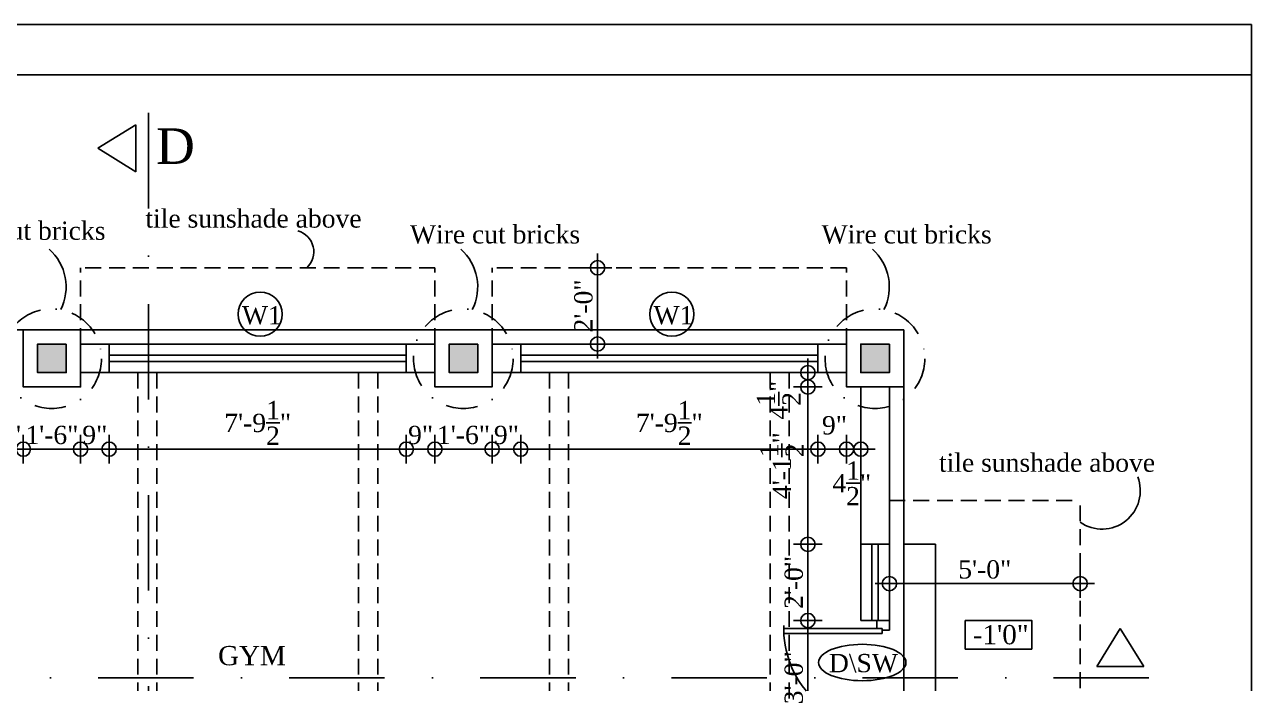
# Model space of a CAD drawing. Extents: x 13301 to 18078, y -1439 to 1911.
# Drawn here: x 14400.8 to 14786.9, y 646.5 to 853.8 of the extents above; entities that cross this region are included whole.
import ezdxf
from ezdxf.enums import TextEntityAlignment as Align

# ---------------------------------------------------------------- set-up
doc = ezdxf.new("R2010")
doc.units = 0
doc.header["$LTSCALE"] = 20
doc.header["$MEASUREMENT"] = 0
doc.header["$PDMODE"] = 34
doc.header["$PDSIZE"] = 5
doc.linetypes.add('DASHDOT', pattern=[1, 0.5, -0.25, 0, -0.25])
doc.linetypes.add('HIDDEN', pattern=[0.375, 0.25, -0.125])
doc.layers.get('0').update_dxf_attribs({"linetype": 'CONTINUOUS'})
doc.layers.get('Defpoints').update_dxf_attribs({"linetype": 'CONTINUOUS'})
for name, color, linetype in [('border', 230, 'CONTINUOUS'), ('column', 31, 'CONTINUOUS'), ('DETTEXT', 7, 'CONTINUOUS'), ('DIMLINE', 254, 'CONTINUOUS'), ('DOOR', 1, 'CONTINUOUS'), ('door text', 2, 'CONTINUOUS'), ('HATCH', 252, 'CONTINUOUS'), ('Roof lilne', 31, 'CONTINUOUS'), ('Secline', 13, 'CONTINUOUS'), ('text', 2, 'CONTINUOUS'), ('wall', 13, 'CONTINUOUS'), ('window', 4, 'CONTINUOUS'), ('window sill', 5, 'CONTINUOUS'), ('WINTEXT', 2, 'CONTINUOUS'), ('WOOD', 7, 'CONTINUOUS')]:
    doc.layers.add(name, color=color, linetype=linetype)
doc.layers.add('correct', color=230, linetype='CONTINUOUS', plot=False)
doc.styles.add('STYLE1', font='TIMES.TTF', dxfattribs={"width": 0.75, "oblique": 25})
doc.styles.add('style3', font='TIMES.TTF')
doc.styles.add('style5', font='TIMES.TTF')
doc.dimstyles.new('arch61', dxfattribs={"dimscale": 0, "dimtxt": 5.75, "dimasz": 2.25, "dimexe": 0.18, "dimexo": 0.0625, "dimgap": 1.5, "dimtad": 1, "dimzin": 3, "dimdsep": 46, "dimlunit": 4, "dimtxsty": 'style3', "dimblk": 'BLK', "dimcen": 0, "dimse1": 1, "dimse2": 1, "dimclrd": 256, "dimclrt": 3, "dimazin": 0, "dimtfac": 1, "dimtix": 1, "dimtmove": 2, "dimatfit": 3, "dimldrblk": 'NONE', "dimfxl": 0, "dimtolj": 1, "dimtzin": 0, "dimlwd": -1, "dimarcsym": 0})

# ---------------------------------------------------------------- blocks, each defined once
blk = doc.blocks.new('DR1H902')
at = {"color": 0}
for p, q in [((-0.5, 0), (-0.5, 1)), ((-0.5, 1), (-0.45, 1)), ((-0.45, 0), (-0.45, 1)), ((-0.5, 0), (-0.45, 0))]:
    blk.add_line(p, q, dxfattribs=at)
blk.add_arc((-0.5, 0), 1, 0, 91.707, dxfattribs=at)
blk = doc.blocks.new('A$C3B4262AC')
at = {"layer": 'DOOR'}
for p, q in [((0, 4), (0, 0)), ((2.5, 4), (0, 4)), ((2.5, 2.25), (2.5, 4)), ((0, 0), (3, 0)), ((3, 2.25), (2.5, 2.25)), ((3, 0), (3, 2.25))]:
    blk.add_line(p, q, dxfattribs=at)
blk = doc.blocks.new('A$C1F9E242A')
blk.add_blockref('A$C3B4262AC', (0, 0))
at = {"xscale": -1}
blk.add_blockref('A$C3B4262AC', (36, 0), dxfattribs=at)
at = {"layer": 'DOOR', "xscale": -31, "yscale": 31, "zscale": 68.88888888888889}
blk.add_blockref('DR1H902', (18, 2.25), dxfattribs=at)
blk = doc.blocks.new('*U16')
at = {"rotation": 270.0000000000025}
blk.add_blockref('A$C1F9E242A', (-17.99, 19.99), dxfattribs=at)
blk = doc.blocks.new('BLK')
for q in [(0, 2), (-2, 0), (0, -2), (2, 0)]:
    blk.add_line((0, 0), q)
blk.add_circle((0, 0), 1)
blk = doc.blocks.new('*D91')
at = {"layer": 'Defpoints', "color": 0, "transparency": 16777216}
for p in [(14391.45, 744.29), (14400.45, 744.29), (14391.45, 720.22)]:
    blk.add_point(p, dxfattribs=at)
at = {"layer": 'DIMLINE', "transparency": 16777216}
for p, q in [((14389.2, 720.22), (14386.95, 720.22)), ((14400.45, 720.22), (14391.45, 720.22)), ((14402.7, 720.22), (14404.95, 720.22))]:
    blk.add_line(p, q, dxfattribs=at)
at = {"layer": 'DIMLINE', "transparency": 16777216, "xscale": 2.25, "yscale": 2.25, "zscale": 2.25}
blk.add_blockref('BLK', (14391.45, 720.22), dxfattribs=at)
at = {"layer": 'DIMLINE', "transparency": 16777216, "xscale": 2.25, "yscale": 2.25, "zscale": 2.25, "rotation": 180}
blk.add_blockref('BLK', (14400.45, 720.22), dxfattribs=at)
at = {"layer": 'DIMLINE', "color": 3, "transparency": 16777216, "insert": (14395.95, 724.65), "char_height": 5.75, "attachment_point": 5, "style": 'style3'}
blk.add_mtext('\\A1;9"', dxfattribs=at)
blk = doc.blocks.new('_None')
blk = doc.blocks.new('*D92')
at = {"layer": 'Defpoints', "color": 0, "transparency": 16777216}
for p in [(14400.45, 739.79), (14418.45, 739.79), (14400.45, 720.22)]:
    blk.add_point(p, dxfattribs=at)
at = {"layer": 'DIMLINE', "transparency": 16777216}
blk.add_line((14416.2, 720.22), (14402.7, 720.22), dxfattribs=at)
at = {"layer": 'DIMLINE', "transparency": 16777216, "xscale": 2.25, "yscale": 2.25, "zscale": 2.25, "rotation": 180}
blk.add_blockref('BLK', (14400.45, 720.22), dxfattribs=at)
at = {"layer": 'DIMLINE', "transparency": 16777216, "xscale": 2.25, "yscale": 2.25, "zscale": 2.25}
blk.add_blockref('BLK', (14418.45, 720.22), dxfattribs=at)
at = {"layer": 'DIMLINE', "color": 3, "transparency": 16777216, "insert": (14409.45, 724.65), "char_height": 5.75, "attachment_point": 5, "style": 'style3'}
blk.add_mtext('\\A1;1\'-6"', dxfattribs=at)
blk = doc.blocks.new('*D93')
at = {"layer": 'Defpoints', "color": 0, "transparency": 16777216}
for p in [(14418.45, 744.29), (14427.45, 744.29), (14418.45, 720.22)]:
    blk.add_point(p, dxfattribs=at)
at = {"layer": 'DIMLINE', "transparency": 16777216}
for p, q in [((14416.2, 720.22), (14413.95, 720.22)), ((14427.45, 720.22), (14418.45, 720.22)), ((14429.7, 720.22), (14431.95, 720.22))]:
    blk.add_line(p, q, dxfattribs=at)
at = {"layer": 'DIMLINE', "transparency": 16777216, "xscale": 2.25, "yscale": 2.25, "zscale": 2.25}
blk.add_blockref('BLK', (14418.45, 720.22), dxfattribs=at)
at = {"layer": 'DIMLINE', "transparency": 16777216, "xscale": 2.25, "yscale": 2.25, "zscale": 2.25, "rotation": 180}
blk.add_blockref('BLK', (14427.45, 720.22), dxfattribs=at)
at = {"layer": 'DIMLINE', "color": 3, "transparency": 16777216, "insert": (14422.95, 724.65), "char_height": 5.75, "attachment_point": 5, "style": 'style3'}
blk.add_mtext('\\A1;9"', dxfattribs=at)
blk = doc.blocks.new('*D94')
at = {"layer": 'Defpoints', "color": 0, "transparency": 16777216}
for p in [(14427.45, 744.29), (14520.95, 744.29), (14520.95, 720.22)]:
    blk.add_point(p, dxfattribs=at)
at = {"layer": 'DIMLINE', "transparency": 16777216}
blk.add_line((14429.7, 720.22), (14518.7, 720.22), dxfattribs=at)
at = {"layer": 'DIMLINE', "transparency": 16777216, "xscale": 2.25, "yscale": 2.25, "zscale": 2.25, "rotation": 180}
blk.add_blockref('BLK', (14427.45, 720.22), dxfattribs=at)
at = {"layer": 'DIMLINE', "transparency": 16777216, "xscale": 2.25, "yscale": 2.25, "zscale": 2.25}
blk.add_blockref('BLK', (14520.95, 720.22), dxfattribs=at)
at = {"layer": 'DIMLINE', "color": 3, "transparency": 16777216, "insert": (14474.2, 728.48), "char_height": 5.75, "attachment_point": 5, "style": 'style3'}
blk.add_mtext('\\A1;7\'-9{\\H1.000000x;\\S1/2;}"', dxfattribs=at)
blk = doc.blocks.new('*D95')
at = {"layer": 'Defpoints', "color": 0, "transparency": 16777216}
for p in [(14529.95, 739.79), (14547.95, 739.79), (14547.95, 720.22)]:
    blk.add_point(p, dxfattribs=at)
at = {"layer": 'DIMLINE', "transparency": 16777216}
blk.add_line((14532.2, 720.22), (14545.7, 720.22), dxfattribs=at)
at = {"layer": 'DIMLINE', "transparency": 16777216, "xscale": 2.25, "yscale": 2.25, "zscale": 2.25, "rotation": 180}
blk.add_blockref('BLK', (14529.95, 720.22), dxfattribs=at)
at = {"layer": 'DIMLINE', "transparency": 16777216, "xscale": 2.25, "yscale": 2.25, "zscale": 2.25}
blk.add_blockref('BLK', (14547.95, 720.22), dxfattribs=at)
at = {"layer": 'DIMLINE', "color": 3, "transparency": 16777216, "insert": (14538.95, 724.65), "char_height": 5.75, "attachment_point": 5, "style": 'style3'}
blk.add_mtext('\\A1;1\'-6"', dxfattribs=at)
blk = doc.blocks.new('*D96')
at = {"layer": 'Defpoints', "color": 0, "transparency": 16777216}
for p in [(14520.95, 744.29), (14529.95, 744.29), (14529.95, 720.22)]:
    blk.add_point(p, dxfattribs=at)
at = {"layer": 'DIMLINE', "transparency": 16777216}
for p, q in [((14518.7, 720.22), (14516.45, 720.22)), ((14520.95, 720.22), (14529.95, 720.22)), ((14532.2, 720.22), (14534.45, 720.22))]:
    blk.add_line(p, q, dxfattribs=at)
at = {"layer": 'DIMLINE', "transparency": 16777216, "xscale": 2.25, "yscale": 2.25, "zscale": 2.25}
blk.add_blockref('BLK', (14520.95, 720.22), dxfattribs=at)
at = {"layer": 'DIMLINE', "transparency": 16777216, "xscale": 2.25, "yscale": 2.25, "zscale": 2.25, "rotation": 180}
blk.add_blockref('BLK', (14529.95, 720.22), dxfattribs=at)
at = {"layer": 'DIMLINE', "color": 3, "transparency": 16777216, "insert": (14525.45, 724.65), "char_height": 5.75, "attachment_point": 5, "style": 'style3'}
blk.add_mtext('\\A1;9"', dxfattribs=at)
blk = doc.blocks.new('*D97')
at = {"layer": 'Defpoints', "color": 0, "transparency": 16777216}
for p in [(14547.95, 744.29), (14556.95, 744.29), (14547.95, 720.22)]:
    blk.add_point(p, dxfattribs=at)
at = {"layer": 'DIMLINE', "transparency": 16777216}
for p, q in [((14545.7, 720.22), (14543.45, 720.22)), ((14556.95, 720.22), (14547.95, 720.22)), ((14559.2, 720.22), (14561.45, 720.22))]:
    blk.add_line(p, q, dxfattribs=at)
at = {"layer": 'DIMLINE', "transparency": 16777216, "xscale": 2.25, "yscale": 2.25, "zscale": 2.25}
blk.add_blockref('BLK', (14547.95, 720.22), dxfattribs=at)
at = {"layer": 'DIMLINE', "transparency": 16777216, "xscale": 2.25, "yscale": 2.25, "zscale": 2.25, "rotation": 180}
blk.add_blockref('BLK', (14556.95, 720.22), dxfattribs=at)
at = {"layer": 'DIMLINE', "color": 3, "transparency": 16777216, "insert": (14552.45, 724.65), "char_height": 5.75, "attachment_point": 5, "style": 'style3'}
blk.add_mtext('\\A1;9"', dxfattribs=at)
blk = doc.blocks.new('*D98')
at = {"layer": 'Defpoints', "color": 0, "transparency": 16777216}
for p in [(14556.95, 744.29), (14650.45, 744.29), (14650.45, 720.22)]:
    blk.add_point(p, dxfattribs=at)
at = {"layer": 'DIMLINE', "transparency": 16777216}
blk.add_line((14559.2, 720.22), (14648.2, 720.22), dxfattribs=at)
at = {"layer": 'DIMLINE', "transparency": 16777216, "xscale": 2.25, "yscale": 2.25, "zscale": 2.25, "rotation": 180}
blk.add_blockref('BLK', (14556.95, 720.22), dxfattribs=at)
at = {"layer": 'DIMLINE', "transparency": 16777216, "xscale": 2.25, "yscale": 2.25, "zscale": 2.25}
blk.add_blockref('BLK', (14650.45, 720.22), dxfattribs=at)
at = {"layer": 'DIMLINE', "color": 3, "transparency": 16777216, "insert": (14603.7, 728.48), "char_height": 5.75, "attachment_point": 5, "style": 'style3'}
blk.add_mtext('\\A1;7\'-9{\\H1.000000x;\\S1/2;}"', dxfattribs=at)
blk = doc.blocks.new('*D99')
at = {"layer": 'Defpoints', "color": 0, "transparency": 16777216}
for p in [(14650.45, 744.29), (14659.45, 744.29), (14650.45, 720.22)]:
    blk.add_point(p, dxfattribs=at)
at = {"layer": 'DIMLINE', "transparency": 16777216}
blk.add_line((14657.2, 720.22), (14652.7, 720.22), dxfattribs=at)
at = {"layer": 'DIMLINE', "transparency": 16777216, "xscale": 2.25, "yscale": 2.25, "zscale": 2.25, "rotation": 180}
blk.add_blockref('BLK', (14650.45, 720.22), dxfattribs=at)
at = {"layer": 'DIMLINE', "transparency": 16777216, "xscale": 2.25, "yscale": 2.25, "zscale": 2.25}
blk.add_blockref('BLK', (14659.45, 720.22), dxfattribs=at)
at = {"layer": 'DIMLINE', "color": 3, "transparency": 16777216, "insert": (14655.66, 727.7), "char_height": 5.75, "attachment_point": 5, "style": 'style3'}
blk.add_mtext('\\A1;9"', dxfattribs=at)
blk = doc.blocks.new('*D100')
at = {"layer": 'Defpoints', "color": 0, "transparency": 16777216}
for p in [(14659.45, 739.79), (14663.95, 739.79), (14659.45, 720.22)]:
    blk.add_point(p, dxfattribs=at)
at = {"layer": 'DIMLINE', "transparency": 16777216}
for p, q in [((14657.2, 720.22), (14654.95, 720.22)), ((14663.95, 720.22), (14659.45, 720.22)), ((14666.2, 720.22), (14668.45, 720.22))]:
    blk.add_line(p, q, dxfattribs=at)
at = {"layer": 'DIMLINE', "transparency": 16777216, "xscale": 2.25, "yscale": 2.25, "zscale": 2.25}
blk.add_blockref('BLK', (14659.45, 720.22), dxfattribs=at)
at = {"layer": 'DIMLINE', "transparency": 16777216, "xscale": 2.25, "yscale": 2.25, "zscale": 2.25, "rotation": 180}
blk.add_blockref('BLK', (14663.95, 720.22), dxfattribs=at)
at = {"layer": 'DIMLINE', "color": 3, "transparency": 16777216, "insert": (14661.09, 709.47), "char_height": 5.75, "attachment_point": 5, "style": 'style3'}
blk.add_mtext('\\A1;4{\\H1.000000x;\\S1/2;}"', dxfattribs=at)
blk = doc.blocks.new('*D101')
at = {"layer": 'Defpoints', "color": 0, "transparency": 16777216}
for p in [(14647.3, 744.29), (14659.45, 744.29), (14659.45, 739.79)]:
    blk.add_point(p, dxfattribs=at)
at = {"layer": 'DIMLINE', "transparency": 16777216}
for p, q in [((14647.3, 746.54), (14647.3, 748.79)), ((14647.3, 739.79), (14647.3, 744.29)), ((14647.3, 737.54), (14647.3, 735.29))]:
    blk.add_line(p, q, dxfattribs=at)
at = {"layer": 'DIMLINE', "transparency": 16777216, "xscale": 2.25, "yscale": 2.25, "zscale": 2.25}
for p, rotation in [((14647.3, 744.29), 270), ((14647.3, 739.79), 90)]:
    blk.add_blockref('BLK', p, dxfattribs=dict(at, rotation=rotation))
at = {"layer": 'DIMLINE', "color": 3, "transparency": 16777216, "insert": (14638.11, 735.64), "char_height": 5.75, "attachment_point": 5, "rotation": 90, "style": 'style3'}
blk.add_mtext('\\A1;4{\\H1.000000x;\\S1/2;}"', dxfattribs=at)
blk = doc.blocks.new('*D102')
at = {"layer": 'Defpoints', "color": 0, "transparency": 16777216}
for p in [(14663.95, 739.79), (14647.3, 690.29), (14663.95, 690.29)]:
    blk.add_point(p, dxfattribs=at)
at = {"layer": 'DIMLINE', "transparency": 16777216}
blk.add_line((14647.3, 737.54), (14647.3, 692.54), dxfattribs=at)
at = {"layer": 'DIMLINE', "transparency": 16777216, "xscale": 2.25, "yscale": 2.25, "zscale": 2.25}
for p, rotation in [((14647.3, 739.79), 90), ((14647.3, 690.29), 270)]:
    blk.add_blockref('BLK', p, dxfattribs=dict(at, rotation=rotation))
at = {"layer": 'DIMLINE', "color": 3, "transparency": 16777216, "insert": (14639.11, 715.04), "char_height": 5.75, "attachment_point": 5, "rotation": 90, "style": 'style3'}
blk.add_mtext('\\A1;4\'-1{\\H1.000000x;\\S1/2;}"', dxfattribs=at)
blk = doc.blocks.new('*D103')
at = {"layer": 'Defpoints', "color": 0, "transparency": 16777216}
for p in [(14663.95, 690.29), (14647.3, 666.29), (14663.95, 666.29)]:
    blk.add_point(p, dxfattribs=at)
at = {"layer": 'DIMLINE', "transparency": 16777216}
blk.add_line((14647.3, 688.04), (14647.3, 668.54), dxfattribs=at)
at = {"layer": 'DIMLINE', "transparency": 16777216, "xscale": 2.25, "yscale": 2.25, "zscale": 2.25}
for p, rotation in [((14647.3, 690.29), 90), ((14647.3, 666.29), 270)]:
    blk.add_blockref('BLK', p, dxfattribs=dict(at, rotation=rotation))
at = {"layer": 'DIMLINE', "color": 3, "transparency": 16777216, "insert": (14642.88, 678.29), "char_height": 5.75, "attachment_point": 5, "rotation": 90, "style": 'style3'}
blk.add_mtext('\\A1;2\'-0"', dxfattribs=at)
blk = doc.blocks.new('*D104')
at = {"layer": 'Defpoints', "color": 0, "transparency": 16777216}
for p in [(14647.3, 666.29), (14663.95, 666.29), (14663.95, 630.29)]:
    blk.add_point(p, dxfattribs=at)
at = {"layer": 'DIMLINE', "transparency": 16777216}
blk.add_line((14647.3, 632.54), (14647.3, 664.04), dxfattribs=at)
at = {"layer": 'DIMLINE', "transparency": 16777216, "xscale": 2.25, "yscale": 2.25, "zscale": 2.25}
for p, rotation in [((14647.3, 666.29), 90), ((14647.3, 630.29), 270)]:
    blk.add_blockref('BLK', p, dxfattribs=dict(at, rotation=rotation))
at = {"layer": 'DIMLINE', "color": 3, "transparency": 16777216, "insert": (14642.88, 648.29), "char_height": 5.75, "attachment_point": 5, "rotation": 90, "style": 'style3'}
blk.add_mtext('\\A1;3\'-0"', dxfattribs=at)
blk = doc.blocks.new('*D118')
at = {"layer": 'Defpoints', "color": 0, "transparency": 16777216}
for p in [(14672.95, 688.05), (14732.95, 688.05), (14732.95, 677.92)]:
    blk.add_point(p, dxfattribs=at)
at = {"layer": 'DIMLINE', "transparency": 16777216}
blk.add_line((14675.2, 677.92), (14730.7, 677.92), dxfattribs=at)
at = {"layer": 'DIMLINE', "transparency": 16777216, "xscale": 2.25, "yscale": 2.25, "zscale": 2.25, "rotation": 180}
blk.add_blockref('BLK', (14672.95, 677.92), dxfattribs=at)
at = {"layer": 'DIMLINE', "transparency": 16777216, "xscale": 2.25, "yscale": 2.25, "zscale": 2.25}
blk.add_blockref('BLK', (14732.95, 677.92), dxfattribs=at)
at = {"layer": 'DIMLINE', "color": 3, "transparency": 16777216, "insert": (14702.95, 682.35), "char_height": 5.75, "attachment_point": 5, "style": 'style3'}
blk.add_mtext('\\A1;5\'-0"', dxfattribs=at)
blk = doc.blocks.new('*D119')
at = {"layer": 'Defpoints', "color": 0, "transparency": 16777216}
for p in [(14580.9, 777.29), (14581.13, 777.29), (14580.9, 753.29)]:
    blk.add_point(p, dxfattribs=at)
at = {"layer": 'DIMLINE', "transparency": 16777216}
blk.add_line((14581.13, 755.54), (14581.13, 775.04), dxfattribs=at)
at = {"layer": 'DIMLINE', "transparency": 16777216, "xscale": 2.25, "yscale": 2.25, "zscale": 2.25}
for p, rotation in [((14581.13, 777.29), 90), ((14581.13, 753.29), 270)]:
    blk.add_blockref('BLK', p, dxfattribs=dict(at, rotation=rotation))
at = {"layer": 'DIMLINE', "color": 3, "transparency": 16777216, "insert": (14576.7, 765.29), "char_height": 5.75, "attachment_point": 5, "rotation": 90, "style": 'style3'}
blk.add_mtext('\\A1;2\'-0"', dxfattribs=at)

msp = doc.modelspace()

# ---------------------------------------------------------------- hatches: boundary and pattern name
at = {"layer": 'HATCH'}
for points in [[(14404.95, 753.29), (14404.95, 744.29), (14413.95, 744.29), (14413.95, 753.29)], [(14543.45, 753.29), (14534.45, 753.29), (14534.45, 744.29), (14543.45, 744.29)], [(14672.95, 753.29), (14663.95, 753.29), (14663.95, 744.29), (14672.95, 744.29)]]:
    msp.add_hatch(color=8, dxfattribs=at).paths.add_polyline_path(points)

# ---------------------------------------------------------------- linework, layer by layer
for p, q in [((14245.45, 757.79), (14677.45, 757.79)), ((14677.45, 538.79), (14677.45, 757.79)), ((14677.45, 690.29), (14687.45, 690.29)), ((14687.45, 606.29), (14687.45, 690.29))]:
    msp.add_line(p, q)
at = {"layer": 'border'}
msp.add_line((14786.854, 837.963), (13794.405, 837.963), dxfattribs=at)
at = {"layer": 'column'}
for points in [[(14413.95, 753.29), (14404.95, 753.29), (14404.95, 744.29), (14413.95, 744.29)], [(14543.45, 753.29), (14534.45, 753.29), (14534.45, 744.29), (14543.45, 744.29)], [(14672.95, 753.29), (14663.95, 753.29), (14663.95, 744.29), (14672.95, 744.29)]]:
    msp.add_lwpolyline(points, close=True, dxfattribs=at)
at = {"layer": 'correct', "color": 3}
msp.add_lwpolyline([(13794.405, -339.116), (14786.854, -339.116), (14786.854, 853.823), (13794.405, 853.823)], close=True, dxfattribs=at)
at = {"layer": 'DETTEXT', "linetype": 'DASHDOT'}
for centre in [(14409.387, 748.688), (14538.887, 748.688), (14668.387, 748.688)]:
    msp.add_circle(centre, 15.683, dxfattribs=at)
at = {"layer": 'DETTEXT'}
for centre, radius, start, end in [((14484.96, 782.29), 6.882, 313.40208, 73.93965), ((14398.002, 771.252), 15.911, 333.33843, 48.3707), ((14527.502, 771.252), 15.911, 333.33843, 48.3707), ((14657.002, 771.252), 15.911, 333.33843, 48.3707), ((14739.841, 707.106), 12.037, 235.07378, 21.3434)]:
    msp.add_arc(centre, radius, start, end, dxfattribs=at)
at = {"layer": 'door text', "color": 7, "extrusion": (0, 0, -1)}
msp.add_ellipse((14664.39, 653.09), major_axis=(13.763, 0), ratio=0.4161175, start_param=-1.5707963, end_param=4.712389, dxfattribs=at)
at = {"layer": 'Roof lilne', "linetype": 'HIDDEN'}
for p, q in [((14529.95, 777.29), (14418.45, 777.29)), ((14418.45, 753.29), (14418.45, 777.29)), ((14529.95, 753.29), (14529.95, 777.29)), ((14659.45, 777.29), (14547.95, 777.29)), ((14547.95, 753.29), (14547.95, 777.29)), ((14659.45, 753.29), (14659.45, 777.29)), ((14672.95, 704.04), (14732.95, 704.04)), ((14732.95, 592.54), (14732.95, 704.04))]:
    msp.add_line(p, q, dxfattribs=at)
at = {"layer": 'Secline', "linetype": 'DASHDOT', "ltscale": 3}
for p, q in [((14439.831, 825.991), (14439.831, -256.172)), ((14754.534, 648.29), (13901.384, 648.29))]:
    msp.add_line(p, q, dxfattribs=at)
at = {"layer": 'Secline', "linetype": 'DASHDOT', "ltscale": 5}
for points in [[(14423.91, 814.909), (14435.834, 822.293), (14435.834, 807.525)], [(14745.565, 663.808), (14752.949, 651.883), (14738.181, 651.883)]]:
    msp.add_lwpolyline(points, close=True, dxfattribs=at)
at = {"layer": 'text'}
msp.add_lwpolyline([(14696.779, 666.331), (14717.719, 666.331), (14717.719, 657.306), (14696.779, 657.306)], close=True, dxfattribs=at)
at = {"layer": 'wall'}
for p, q in [((14427.45, 753.29), (14418.45, 753.29)), ((14427.45, 744.29), (14427.45, 753.29)), ((14529.95, 753.29), (14520.95, 753.29)), ((14520.95, 744.29), (14520.95, 753.29)), ((14556.95, 753.29), (14547.95, 753.29)), ((14556.95, 744.29), (14556.95, 753.29)), ((14659.45, 753.29), (14650.45, 753.29)), ((14650.45, 744.29), (14650.45, 753.29)), ((14427.45, 744.29), (14418.45, 744.29)), ((14529.95, 744.29), (14520.95, 744.29)), ((14556.95, 744.29), (14547.95, 744.29)), ((14659.45, 744.29), (14650.45, 744.29)), ((14663.95, 690.29), (14663.95, 739.79)), ((14672.95, 690.29), (14672.95, 739.79)), ((14672.95, 690.29), (14663.95, 690.29))]:
    msp.add_line(p, q, dxfattribs=at)
for points in [[(14418.45, 757.79), (14400.45, 757.79), (14400.45, 739.79), (14418.45, 739.79)], [(14547.95, 757.79), (14529.95, 757.79), (14529.95, 739.79), (14547.95, 739.79)], [(14677.45, 757.79), (14659.45, 757.79), (14659.45, 739.79), (14677.45, 739.79)]]:
    msp.add_lwpolyline(points, close=True, dxfattribs=at)
at = {"layer": 'window'}
for p, q in [((14520.95, 749.79), (14427.45, 749.79)), ((14650.45, 749.79), (14556.95, 749.79)), ((14520.95, 747.79), (14427.45, 747.79)), ((14650.45, 747.79), (14556.95, 747.79)), ((14667.45, 690.29), (14667.45, 666.29)), ((14669.45, 690.29), (14669.45, 666.29))]:
    msp.add_line(p, q, dxfattribs=at)
at = {"layer": 'window sill'}
for p, q in [((14520.95, 753.29), (14427.45, 753.29)), ((14650.45, 753.29), (14556.95, 753.29)), ((14520.95, 744.29), (14427.45, 744.29)), ((14650.45, 744.29), (14556.95, 744.29)), ((14663.95, 690.29), (14663.95, 666.29)), ((14672.95, 690.29), (14672.95, 666.29)), ((14672.95, 666.29), (14663.95, 666.29))]:
    msp.add_line(p, q, dxfattribs=at)
at = {"layer": 'WINTEXT', "color": 0}
for centre in [(14474.975, 762.698), (14604.475, 762.698)]:
    msp.add_circle(centre, 6.927, dxfattribs=at)
at = {"layer": 'WOOD', "color": 8, "linetype": 'HIDDEN'}
for p, q in [((14436.45, 744.29), (14436.45, 552.29)), ((14442.45, 744.29), (14442.45, 552.29)), ((14505.95, 744.29), (14505.95, 552.29)), ((14511.95, 744.29), (14511.95, 552.29)), ((14565.95, 744.29), (14565.95, 552.29)), ((14571.95, 744.29), (14571.95, 552.29)), ((14635.45, 744.29), (14635.45, 552.29)), ((14641.45, 744.29), (14641.45, 552.29))]:
    msp.add_line(p, q, dxfattribs=at)

# ---------------------------------------------------------------- block references
at = {"layer": 'DOOR', "rotation": 180}
msp.add_blockref('*U16', (14654.959, 650.281), dxfattribs=at)

# ---------------------------------------------------------------- texts
at = {"layer": 'DETTEXT', "style": 'style5'}
for s, p in [('tile sunshade above', (14472.874, 789.927)), ('Wire cut bricks', (14399.537, 786.084)), ('Wire cut bricks', (14548.865, 784.935)), ('Wire cut bricks', (14678.365, 784.935)), ('tile sunshade above', (14722.529, 713.106))]:
    msp.add_text(s, height=5.75, dxfattribs=at).set_placement(p, align=Align.CENTER)
at = {"layer": 'door text', "style": 'style5'}
msp.add_text('D\\SW', height=5.75, dxfattribs=at).set_placement((14653.909, 650.034))
at = {"layer": 'Secline', "linetype": 'DASHDOT', "ltscale": 5, "style": 'style5'}
msp.add_text('D', height=11.171, dxfattribs=at).set_placement((14442.222, 809.989))
at = {"layer": 'text', "style": 'style5'}
for s, p in [('-1\'0"', (14699.194, 658.833)), ('GYM', (14461.716, 652.238))]:
    msp.add_text(s, height=6.0504, dxfattribs=at).set_placement(p)
at = {"layer": 'WINTEXT', "color": 2, "style": 'STYLE1'}
for p in [(14469.246, 759.473), (14598.746, 759.473)]:
    msp.add_text('W1', height=5.7487, rotation=0.08576, dxfattribs=at).set_placement(p)

# ---------------------------------------------------------------- dimensions: what is measured, and where the dimension line sits
at = {"layer": 'DIMLINE'}
for base, p1, p2, override, picture, middle in [((14581.128, 777.29), (14580.904, 753.29), (14580.904, 777.29), {"dimscale": 1, "dimfxl": 0.25}, '*D119', (14576.703, 765.29)), ((14647.303, 690.29), (14663.95, 739.79), (14663.95, 690.29), {"dimscale": 1}, '*D102', (14639.107, 715.04)), ((14647.303, 666.29), (14663.95, 690.29), (14663.95, 666.29), {"dimscale": 1}, '*D103', (14642.878, 678.29)), ((14647.303, 666.29), (14663.95, 630.29), (14663.95, 666.29), {"dimscale": 1}, '*D104', (14642.878, 648.29))]:
    dim = msp.add_linear_dim(base=base, p1=p1, p2=p2, angle=90, dimstyle='arch61', override=override, dxfattribs=at)
    dim.commit()
    dim.dimension.update_dxf_attribs({"geometry": picture, "text_midpoint": middle})
dim = msp.add_linear_dim(base=(14647.303, 744.29), p1=(14659.45, 739.79), p2=(14659.45, 744.29), angle=90, dimstyle='arch61', override={"dimscale": 1}, dxfattribs=at)
dim.commit()
dim.dimension.update_dxf_attribs({"geometry": '*D101', "text_midpoint": (14638.111, 735.637), "dimtype": 160})
for base, p1, p2, override, picture, middle in [((14391.45, 720.222), (14400.45, 744.29), (14391.45, 744.29), {"dimscale": 1}, '*D91', (14395.95, 724.655)), ((14418.45, 720.222), (14427.45, 744.29), (14418.45, 744.29), {"dimscale": 1}, '*D93', (14422.95, 724.655)), ((14520.95, 720.222), (14427.45, 744.29), (14520.95, 744.29), {"dimscale": 1}, '*D94', (14474.2, 728.476)), ((14529.95, 720.222), (14520.95, 744.29), (14529.95, 744.29), {"dimscale": 1}, '*D96', (14525.45, 724.655)), ((14547.95, 720.222), (14556.95, 744.29), (14547.95, 744.29), {"dimscale": 1}, '*D97', (14552.45, 724.655)), ((14650.45, 720.222), (14556.95, 744.29), (14650.45, 744.29), {"dimscale": 1}, '*D98', (14603.7, 728.476)), ((14400.45, 720.222), (14418.45, 739.79), (14400.45, 739.79), {"dimscale": 1}, '*D92', (14409.45, 724.647)), ((14547.95, 720.222), (14529.95, 739.79), (14547.95, 739.79), {"dimscale": 1}, '*D95', (14538.95, 724.647)), ((14732.95, 677.92), (14672.95, 688.051), (14732.95, 688.051), {"dimscale": 1, "dimfxl": 0.25}, '*D118', (14702.95, 682.345))]:
    dim = msp.add_linear_dim(base=base, p1=p1, p2=p2, dimstyle='arch61', override=override, dxfattribs=at)
    dim.commit()
    dim.dimension.update_dxf_attribs({"geometry": picture, "text_midpoint": middle})
for base, p1, p2, picture, middle in [((14650.45, 720.222), (14659.45, 744.29), (14650.45, 744.29), '*D99', (14655.664, 727.698)), ((14659.45, 720.222), (14663.95, 739.79), (14659.45, 739.79), '*D100', (14661.087, 709.473))]:
    dim = msp.add_linear_dim(base=base, p1=p1, p2=p2, dimstyle='arch61', override={"dimscale": 1}, dxfattribs=at)
    dim.commit()
    dim.dimension.update_dxf_attribs({"geometry": picture, "text_midpoint": middle, "dimtype": 160})

doc.saveas('drawing.dxf')
